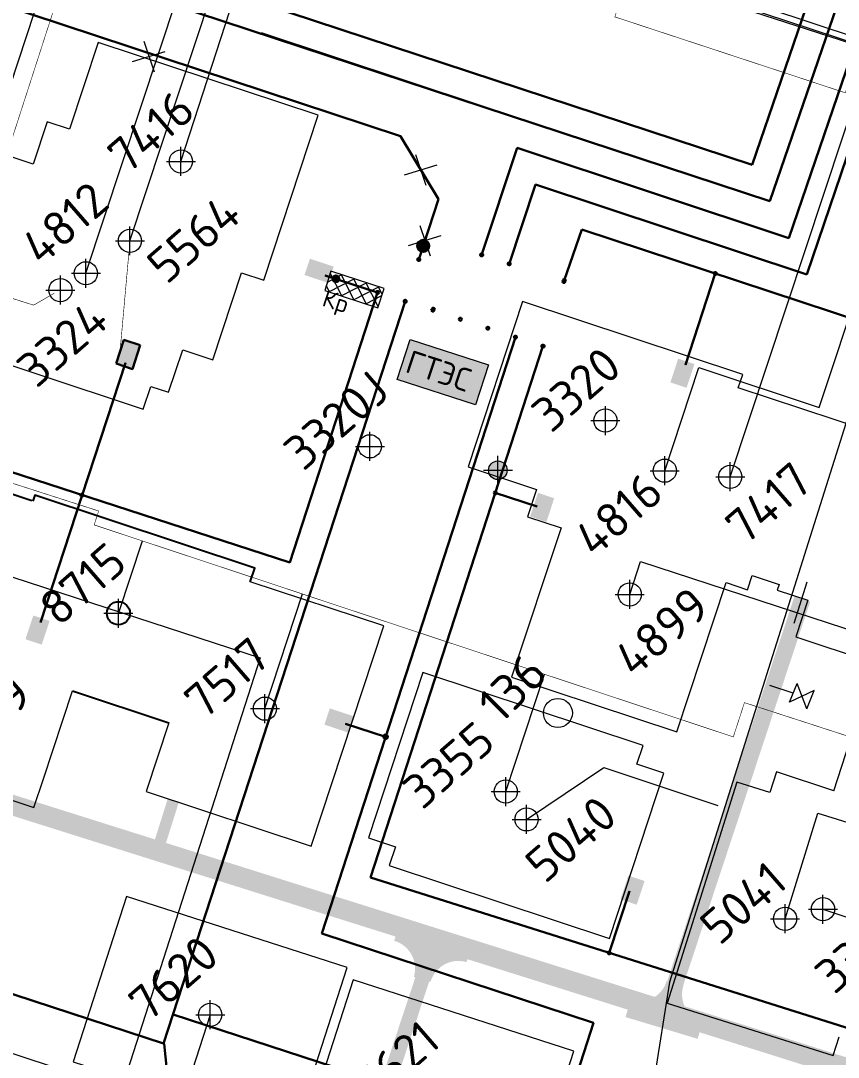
# Model space of a CAD drawing. Header units: millimetres. Extents: x 519 to 9564855, y -810 to 5021775.
# Drawn here: x 9541423.2 to 9541705.4, y 4997324.6 to 4997682.2 of the extents above; entities that cross this region are included whole.
import ezdxf

# ---------------------------------------------------------------- set-up
doc = ezdxf.new("R2010")
doc.units = ezdxf.units.MM
doc.header["$LTSCALE"] = 2
doc.header["$MEASUREMENT"] = 0
doc.header["$PDMODE"] = 2
doc.header["$PDSIZE"] = 5
doc.linetypes.add('92051501$0$DASHED', pattern=[0.75, 0.5, -0.25])
doc.layers.add('13A этап', color=7, linetype='Continuous', true_color=0xaafdfa)
for name, color, linetype, lineweight in [('200 скв. на 2010 год', 61, 'Continuous', 0), ('PPLINE_GAS', 4, 'GAS_LINE', 30), ('WELLS(drilled after 2000y)', 6, 'Continuous', 40), ('Скважины на 2022 год', 60, 'Continuous', 13), ('Электро', 1, 'Continuous', 30), ('Электроснаб', 1, 'Continuous', 18), ('Электроснабжене', 1, 'Continuous', 18)]:
    doc.layers.add(name, color=color, linetype=linetype, lineweight=lineweight)
for name, color, linetype in [('2003-2004 Supplemental wells', 7, 'Continuous'), ('Existing roads', 41, 'Continuous'), ('new 100 wells', 131, 'Continuous'), ('OilColl&Flowlines', 3, 'Continuous'), ('OLD WELLS(dr.bfr2000)', 24, 'Continuous'), ('Stage 12 wells.Text&Frame', 52, 'Continuous'), ('Wels of 13phase', 200, 'Continuous'), ('Скважины  2018 года', 7, 'Continuous'), ('Скважины 2017г', 221, 'Continuous'), ('Скважины 2019г.', 241, 'Continuous'), ('Скважины на 2015 год', 7, 'Continuous'), ('Скважины на 2025 год _ОСМОТР', 5, 'Continuous')]:
    doc.layers.add(name, color=color, linetype=linetype)
doc.styles.add('92051501$0$STANDARD', font='simplex.shx')
doc.styles.add('Elect', font='isocpeur.ttf')
doc.styles.get("Standard").update_dxf_attribs({"font": 'isocpeur.ttf', "width": 0.5})
doc.linetypes.add('CAB', pattern='A,0.7,-0.43403,["K",Standard,S=0.9,R=0,X=-0.4,Y=-0.3],-0.8', length=1.93403)
doc.linetypes.add('GAS_LINE', pattern='A,0.5,-0.2,["G",92051501$0$STANDARD,S=0.1,R=0,X=-0.1,Y=-0.05],-0.05', length=0.75)
pattern_1 = [(27, (-1070748.1607, 3182950.9584), (-1.4414198367, 2.8289457143), []), (117, (-1070748.1607, 3182950.9584), (-2.8289457143, -1.4414198367), [])]

msp = doc.modelspace()

# ---------------------------------------------------------------- hatches: boundary and pattern name
at = {"layer": '2003-2004 Supplemental wells', "lineweight": 0, "ltscale": 5}
h = msp.add_hatch(color=2, dxfattribs=at)
edge = h.paths.add_edge_path()
edge.add_arc((9541587.88, 4997527.15), 3.20112, 0, 360)
at = {"layer": 'Existing roads', "linetype": 'ByBlock', "lineweight": 0, "ltscale": 25}
for points in [[(9541578.77377, 4997363.21657), (9541553.83415, 4997370.56608), (9541552.1381, 4997364.81078, -0.414213562), (9541558.90353, 4997352.39189), (9541564.65883, 4997350.69584, -0.414213562), (9541577.07773, 4997357.46127)], [(9541631.94294, 4997338.50033), (9541656.83398, 4997330.98791), (9541658.56761, 4997336.732, -0.414213562), (9541651.88353, 4997349.19486), (9541646.13944, 4997350.9285, -0.414213562), (9541633.67658, 4997344.24442)]]:
    msp.add_hatch(color=41, dxfattribs=at).paths.add_polyline_path(points)
at = {"layer": 'Электро'}
h = msp.add_hatch(color=256, dxfattribs=at)
edge = h.paths.add_edge_path()
edge.add_arc((9541562.11339, 4997604.53363), 2.06767, 0, 360)
for points in [[(9541529.338, 4997591.80342), (9541531.19499, 4997597.41566), (9541523.01313, 4997600.12288), (9541521.15614, 4997594.51065)], [(9541456.08639, 4997564.01079), (9541461.69863, 4997562.15381), (9541464.40586, 4997570.33567), (9541458.79362, 4997572.19265)], [(9541647.41526, 4997557.4529), (9541653.02749, 4997555.59592), (9541655.73472, 4997563.77778), (9541650.12249, 4997565.63476)], [(9541599.02274, 4997511.18114), (9541604.63497, 4997509.32415), (9541607.3422, 4997517.50601), (9541601.72997, 4997519.363)], [(9541424.84754, 4997468.8612), (9541430.45977, 4997467.00421), (9541433.167, 4997475.18607), (9541427.55477, 4997477.04306)], [(9541638.5285, 4997385.43872), (9541632.91626, 4997387.29571), (9541630.20903, 4997379.11385), (9541635.82127, 4997377.25686)]]:
    msp.add_hatch(color=256, dxfattribs=at).paths.add_polyline_path(points)
at = {"layer": 'Электро', "ltscale": 25}
msp.add_hatch(color=256, dxfattribs=at).paths.add_polyline_path([(9541536.20986, 4997436.68031), (9541538.06685, 4997442.29255), (9541529.88499, 4997444.99978), (9541528.028, 4997439.38754)])
at = {"layer": 'Электроснаб', "lineweight": 0}
h = msp.add_hatch(color=1, dxfattribs=at)
edge = h.paths.add_edge_path()
edge.add_arc((9541562.11339, 4997604.53363), 2.06767, 0, 360)
for points in [[(9541529.338, 4997591.80342), (9541531.19499, 4997597.41566), (9541523.01313, 4997600.12288), (9541521.15614, 4997594.51065)], [(9541456.08639, 4997564.01079), (9541461.69863, 4997562.15381), (9541464.40586, 4997570.33567), (9541458.79362, 4997572.19265)], [(9541647.41526, 4997557.4529), (9541653.02749, 4997555.59592), (9541655.73472, 4997563.77778), (9541650.12249, 4997565.63476)], [(9541599.02274, 4997511.18114), (9541604.63497, 4997509.32415), (9541607.3422, 4997517.50601), (9541601.72997, 4997519.363)], [(9541424.84754, 4997468.8612), (9541430.45977, 4997467.00421), (9541433.167, 4997475.18607), (9541427.55477, 4997477.04306)], [(9541638.5285, 4997385.43872), (9541632.91626, 4997387.29571), (9541630.20903, 4997379.11385), (9541635.82127, 4997377.25686)]]:
    msp.add_hatch(color=1, dxfattribs=at).paths.add_polyline_path(points)
h = msp.add_hatch(dxfattribs=at)
h.set_pattern_fill('ANSI37,_I', color=1, angle=-18, style=2)
h.set_pattern_definition(pattern_1)
h.paths.add_polyline_path([(9541530.28331, 4997595.85498), (9541528.12019, 4997589.19758), (9541546.44828, 4997583.24243), (9541548.61139, 4997589.89982)])
at = {"layer": 'Электроснаб', "lineweight": 0, "ltscale": 25}
msp.add_hatch(color=1, dxfattribs=at).paths.add_polyline_path([(9541536.20986, 4997436.68031), (9541538.06685, 4997442.29255), (9541529.88499, 4997444.99978), (9541528.028, 4997439.38754)])
at = {"layer": 'Электроснабжене', "lineweight": 0}
h = msp.add_hatch(color=1, dxfattribs=at)
edge = h.paths.add_edge_path()
edge.add_arc((9541562.11339, 4997604.53363), 2.06767, 0, 360)
for points in [[(9541529.338, 4997591.80342), (9541531.19499, 4997597.41566), (9541523.01313, 4997600.12288), (9541521.15614, 4997594.51065)], [(9541456.08639, 4997564.01079), (9541461.69863, 4997562.15381), (9541464.40586, 4997570.33567), (9541458.79362, 4997572.19265)], [(9541647.41526, 4997557.4529), (9541653.02749, 4997555.59592), (9541655.73472, 4997563.77778), (9541650.12249, 4997565.63476)], [(9541599.02274, 4997511.18114), (9541604.63497, 4997509.32415), (9541607.3422, 4997517.50601), (9541601.72997, 4997519.363)], [(9541424.84754, 4997468.8612), (9541430.45977, 4997467.00421), (9541433.167, 4997475.18607), (9541427.55477, 4997477.04306)], [(9541638.5285, 4997385.43872), (9541632.91626, 4997387.29571), (9541630.20903, 4997379.11385), (9541635.82127, 4997377.25686)]]:
    msp.add_hatch(color=1, dxfattribs=at).paths.add_polyline_path(points)
h = msp.add_hatch(dxfattribs=at)
h.set_pattern_fill('ANSI37,_I', color=1, angle=-18, style=2)
h.set_pattern_definition(pattern_1)
h.paths.add_polyline_path([(9541530.28331, 4997595.85498), (9541528.12019, 4997589.19758), (9541546.44828, 4997583.24243), (9541548.61139, 4997589.89982)])
at = {"layer": 'Электроснабжене', "lineweight": 0, "ltscale": 50}
msp.add_hatch(color=1, dxfattribs=at).paths.add_polyline_path([(9541580.20386, 4997549.68385), (9541584.70352, 4997563.53237), (9541557.66954, 4997572.31625), (9541553.16988, 4997558.46772)])
at = {"layer": 'Электроснабжене', "lineweight": 0, "ltscale": 25}
msp.add_hatch(color=1, dxfattribs=at).paths.add_polyline_path([(9541536.20986, 4997436.68031), (9541538.06685, 4997442.29255), (9541529.88499, 4997444.99978), (9541528.028, 4997439.38754)])

# ---------------------------------------------------------------- linework, layer by layer
at = {"color": 3, "linetype": 'ByBlock', "lineweight": 0}
for p, q in [((9541688.58918, 4997447.13427, -0.16126), (9541691.13101, 4997453.53765, 0.16126)), ((9541688.58918, 4997447.13427, -0.16126), (9541691.13101, 4997453.53765, 0.16126)), ((9541694.46901, 4997444.81442, -0.16126), (9541691.13101, 4997453.53765, 0.16126)), ((9541694.46901, 4997444.81442, -0.16126), (9541691.13101, 4997453.53765, 0.16126)), ((9541697.01085, 4997451.21779, 0.16126), (9541688.58918, 4997447.13427, -0.16126)), ((9541697.01085, 4997451.21779, 0.16126), (9541688.58918, 4997447.13427, -0.16126)), ((9541694.46901, 4997444.81442, -0.16126), (9541697.01085, 4997451.21779, 0.16126)), ((9541694.46901, 4997444.81442, -0.16126), (9541697.01085, 4997451.21779, 0.16126))]:
    msp.add_line(p, q, dxfattribs=at)
at = {"layer": '13A этап', "color": 0, "linetype": 'ByBlock', "lineweight": 0}
for points in [[(9541635.86546, 4997425.71699), (9541638.01798, 4997432.22241), (9541562.03745, 4997457.36299), (9541543.18202, 4997400.37759), (9541552.53455, 4997397.28301)], [(9541703.82094, 4997416.57906), (9541684.04722, 4997423.10777), (9541681.7061, 4997416.01716)]]:
    msp.add_lwpolyline(points, dxfattribs=at)
for centre in [(9541590.6, 4997416.3), (9541700.1, 4997375.7)]:
    msp.add_circle(centre, 4, dxfattribs=at)
for p in [(9541590.6, 4997416.3), (9541700.1, 4997375.7)]:
    msp.add_point(p, dxfattribs=at)
at = {"layer": '200 скв. на 2010 год', "color": 0, "linetype": 'ByBlock', "lineweight": 0}
msp.add_lwpolyline([(9541670.8793, 4997555.57217), (9541672.41798, 4997560.22241), (9541596.43745, 4997585.36299), (9541577.58202, 4997528.37759), (9541601.21849, 4997520.55671)], dxfattribs=at)
msp.add_circle((9541625, 4997544.3), 4, dxfattribs=at)
msp.add_point((9541625, 4997544.3), dxfattribs=at)
at = {"layer": '2003-2004 Supplemental wells', "color": 0, "lineweight": 0, "ltscale": 5}
msp.add_circle((9541587.88, 4997527.15), 3.20112, dxfattribs=at)
msp.add_point((9541587.88, 4997527.15), dxfattribs=at)
at = {"layer": 'DEFPOINTS', "color": 1, "lineweight": 0, "ltscale": 80}
msp.add_point((9541597.8, 4997406.7), dxfattribs=at)
at = {"layer": 'Existing roads', "lineweight": 0, "flags": 128}
for points, const_width in [([(9539565.39469, 4997994.43913), (9539781.43469, 4997928.03913), (9540419.33469, 4997727.26913), (9541536.98469, 4997374.84913), (9541686.09469, 4997327.92913), (9543001.21469, 4996911.42913)], 7), ([(9541692.94259, 4997482.66571), (9541645.14167, 4997338.21655)], 5.7), ([(9541540.1396, 4997286.06746), (9541565.75552, 4997363.4733)], 5)]:
    msp.add_lwpolyline(points, dxfattribs=dict(at, const_width=const_width))
at = {"layer": 'new 100 wells', "color": 0, "linetype": 'ByBlock', "lineweight": 0}
for points in [[(9541601.21849, 4997520.55671), (9541598.08202, 4997511.0776), (9541609.68624, 4997507.23797)], [(9541666.67164, 4997488.38253), (9541674.06254, 4997485.93702), (9541675.67612, 4997490.81361)], [(9541385.0071, 4997274.34725), (9541429.16255, 4997259.73701), (9541448.01798, 4997316.72241), (9541372.03745, 4997341.86299), (9541368.5929, 4997331.45275)]]:
    msp.add_lwpolyline(points, dxfattribs=at)
msp.add_circle((9541645.5, 4997527), 4, dxfattribs=at)
msp.add_point((9541645.5, 4997527), dxfattribs=at)
at = {"layer": 'OilColl&Flowlines', "lineweight": 0}
for p, q in [((9542695.19707, 4997348.73558, 0), (9540718.01393, 4998002.8832)), ((9541445.7, 4997595.1), (9541496.2258, 4997747.63959)), ((9541698.80258, 4997548.79887), (9541737.45021, 4997665.60077, 0)), ((9541645.5, 4997527), (9541657.26094, 4997562.54425)), ((9541657.26094, 4997562.54425), (9541698.80258, 4997548.79887))]:
    msp.add_line(p, q, dxfattribs=at)
at = {"layer": 'OilColl&Flowlines', "color": 3, "linetype": 'ByBlock', "lineweight": 0, "ltscale": 5}
for p, q in [((9541457.01192, 4997478.0649), (9541465.20364, 4997502.77491, 49.65175)), ((9541633.401, 4997484.28), (9541637.13241, 4997495.69651)), ((9541637.13241, 4997495.69651), (9541756.81513, 4997456.50112)), ((9541412.70769, 4997492.72331), (9541505.89298, 4997462.38352, 0)), ((9541505.89298, 4997462.38352, 0), (9541437.48413, 4997249.85647)), ((9541590.6, 4997416.3), (9541603.99085, 4997456.76499, 49.65175))]:
    msp.add_line(p, q, dxfattribs=at)
at = {"layer": 'OilColl&Flowlines', "linetype": 'ByBlock', "lineweight": 0, "ltscale": 80}
for p, q in [((9541597.8, 4997406.7), (9541624.42668, 4997424.56256)), ((9541624.42668, 4997424.56256), (9541663.80018, 4997411.53466, 0)), ((9541687, 4997372.4), (9541698.33286, 4997408.88498)), ((9541698.33286, 4997408.88498), (9541738.42543, 4997396.29474, 0)), ((9541700.1, 4997375.7), (9541729.76883, 4997365.91509))]:
    msp.add_line(p, q, dxfattribs=at)
at = {"layer": 'OilColl&Flowlines', "lineweight": 0}
msp.add_lwpolyline([(9542209.11018, 4997511.75906), (9540735.67214, 4997999.29302)], dxfattribs=at)
msp.add_lwpolyline([(9542209.11018, 4997511.75906), (9540735.67214, 4997999.29302)], dxfattribs=at)
at = {"layer": 'OilColl&Flowlines', "color": 3, "linetype": 'ByBlock', "lineweight": 0, "ltscale": 80, "const_width": 0.2}
msp.add_lwpolyline([(9540991.51698, 4997681.62123), (9540996.49806, 4997655.85072), (9541297.09405, 4997558.14996), (9541298.34661, 4997561.89414), (9541450.09936, 4997513.09748), (9541448.54906, 4997508.29613)], dxfattribs=at)
at = {"layer": 'OilColl&Flowlines', "color": 3, "linetype": 'ByBlock', "lineweight": 0, "ltscale": 80, "const_width": 0.2, "elevation": 49.65175}
msp.add_lwpolyline([(9541448.46361, 4997508.32446), (9541669.15374, 4997435.16258), (9541672.98947, 4997446.98817), (9542765.13496, 4997092.74591)], dxfattribs=at)
at = {"layer": 'OLD WELLS(dr.bfr2000)', "lineweight": 0}
msp.add_circle((9541608.6, 4997443.4), 5, dxfattribs=at)
at = {"layer": 'PPLINE_GAS', "linetype": 'GAS_LINE', "lineweight": 0, "ltscale": 20}
msp.add_line((9540830.54536, 4997960.24902), (9541760.15024, 4997658.02651), dxfattribs=at)
msp.add_line((9540830.54536, 4997960.24902), (9541760.15024, 4997658.02651), dxfattribs=at)
at = {"layer": 'PPLINE_GAS', "color": 4, "linetype": 'GAS_LINE', "lineweight": 0, "ltscale": 25}
for p, q in [((9541745.79741, 4997663.26106), (9541647.08397, 4997350.52034)), ((9541647.08397, 4997350.52034), (9541640.79555, 4997310.68526))]:
    msp.add_line(p, q, dxfattribs=at)
at = {"layer": 'PPLINE_GAS', "color": 4, "linetype": 'GAS_LINE', "lineweight": 0, "ltscale": 80}
msp.add_line((9541694.54, 4997488.55), (9541689.996, 4997474.263, -24.692), dxfattribs=at)
at = {"layer": 'PPLINE_GAS', "color": 3, "linetype": 'GAS_LINE', "lineweight": 0, "ltscale": 25}
msp.add_line((9541689.84099, 4997450.27822, -0.00823), (9541681.77578, 4997452.92336), dxfattribs=at)
at = {"layer": 'Stage 12 wells.Text&Frame', "color": 0, "linetype": 'ByBlock', "lineweight": 0}
for points in [[(9541609.68624, 4997507.23797), (9541592.63777, 4997455.71361), (9541649.62316, 4997436.85818), (9541666.67164, 4997488.38253)], [(9541694.85199, 4997482.28018), (9541690.68202, 4997469.67759), (9541766.66255, 4997444.53701), (9541785.51798, 4997501.52241), (9541774.94801, 4997505.01982)], [(9541362.40654, 4997432.46213), (9541427.76255, 4997410.83701), (9541431.04067, 4997420.74425)], [(9541552.53455, 4997397.28301), (9541550.38202, 4997390.77759), (9541626.36255, 4997365.63701), (9541645.21798, 4997422.62241), (9541635.86546, 4997425.71699)], [(9541681.7061, 4997416.01716), (9541670.38575, 4997419.58002), (9541646.35917, 4997343.23992), (9541703.61425, 4997325.21998), (9541705.65162, 4997331.69338)]]:
    msp.add_lwpolyline(points, dxfattribs=at)
for centre in [(9541633.4, 4997484.3), (9541597.8, 4997406.7), (9541687, 4997372.4)]:
    msp.add_circle(centre, 4, dxfattribs=at)
for p in [(9541633.4, 4997484.3), (9541597.8, 4997406.7), (9541687, 4997372.4)]:
    msp.add_point(p, dxfattribs=at)
at = {"layer": 'WELLS(drilled after 2000y)', "color": 6, "lineweight": 0, "const_width": 0.2}
for points in [[(9541857.787, 4997607.803), (9541806.488, 4997624.787), (9541808.088, 4997629.692), (9541798.393, 4997632.767), (9541796.814, 4997628.063), (9541717.174, 4997654.368), (9541719.20567, 4997660.27883), (9541709.808, 4997663.509), (9541707.831, 4997657.367), (9541628.25, 4997683.566), (9541629.85, 4997688.471), (9541620.155, 4997691.546), (9541618.576, 4997686.842), (9541538.936, 4997713.147), (9541540.973, 4997719.056), (9541531.57, 4997722.288), (9541529.55238, 4997716.15937), (9541450.012, 4997742.345), (9541451.612, 4997747.25), (9541441.917, 4997750.325), (9541440.36079, 4997745.61347), (9541360.698, 4997771.926)], [(9541452.78, 4997741.282), (9541437.70753, 4997695.15386), (9541434.982, 4997696.06), (9541434.15211, 4997693.49263), (9541436.73363, 4997692.65816), (9541413.21408, 4997619.89795), (9541410.374, 4997620.816), (9541409.45421, 4997618.17493), (9541412.27277, 4997617.2916), (9541404.191, 4997591.504), (9541427.65, 4997584.116), (9541434.822, 4997588.236)]]:
    msp.add_lwpolyline(points, dxfattribs=at)
at = {"layer": 'WELLS(drilled after 2000y)', "color": 0, "linetype": 'ByBlock', "lineweight": 0}
for points in [[(9541427.49735, 4997632.73509), (9541417.13745, 4997636.16299), (9541414.53934, 4997628.3109)], [(9541468.06066, 4997556.0891), (9541474.26255, 4997554.03701), (9541479.10265, 4997568.66491)], [(9541684.93584, 4997487.76065), (9541684.28202, 4997485.7776), (9541694.85199, 4997482.28018)]]:
    msp.add_lwpolyline(points, dxfattribs=at)
msp.add_circle((9541445.7, 4997595.1), 4, dxfattribs=at)
msp.add_point((9541445.7, 4997595.1), dxfattribs=at)
at = {"layer": 'Wels of 13phase', "color": 0, "linetype": 'ByBlock', "lineweight": 0}
for points in [[(9541414.53934, 4997628.3109), (9541408.33745, 4997630.36299), (9541389.48202, 4997573.37759), (9541465.46255, 4997548.23701), (9541468.06066, 4997556.0891)], [(9541431.04067, 4997420.74425), (9541431.06255, 4997420.73701), (9541441.08105, 4997451.01521)]]:
    msp.add_lwpolyline(points, dxfattribs=at)
msp.add_circle((9541436.9, 4997589.3), 4, dxfattribs=at)
msp.add_point((9541436.9, 4997589.3), dxfattribs=at)
at = {"layer": 'Скважины  2018 года', "color": 0, "linetype": 'ByBlock', "lineweight": 0}
msp.add_lwpolyline([(9541376.30569, 4997720.54904), (9541376.36854, 4997720.74246), (9541433.35352, 4997701.96183), (9541408.31268, 4997625.98186), (9541381.73062, 4997634.80775)], dxfattribs=at)
for p in [(9541478.5, 4997633.7), (9541668.1, 4997524.9), (9541507.5, 4997444.9), (9541488.6, 4997339.3)]:
    msp.add_point(p, dxfattribs=at)
at = {"layer": 'Скважины 2017г', "color": 3, "linetype": 'ByBlock', "lineweight": 0}
for p, q in [((9541478.5, 4997633.7), (9541512.57623, 4997738.51494)), ((9541507.5, 4997444.9), (9541520.40207, 4997484.47585, 49.65175)), ((9541488.6, 4997339.3), (9541457.71369, 4997243.34492))]:
    msp.add_line(p, q, dxfattribs=at)
at = {"layer": 'Скважины 2017г', "color": 3, "linetype": 'ByBlock', "lineweight": 0, "ltscale": 50}
msp.add_line((9541668.1, 4997524.9), (9541717.56739, 4997674.40167), dxfattribs=at)
at = {"layer": 'Скважины 2017г', "color": 3, "linetype": 'ByBlock', "lineweight": 0, "ltscale": 40}
msp.add_lwpolyline([(9541460.9, 4997606.3), (9541505.86972, 4997742.22248)], dxfattribs=at)
at = {"layer": 'Скважины 2017г', "color": 0, "linetype": 'ByBlock', "lineweight": 0}
for points in [[(9541499.35334, 4997595.23606), (9541507.09478, 4997592.68368), (9541525.8822, 4997649.66642), (9541449.90522, 4997674.71632), (9541440.0485, 4997644.82063)], [(9541440.0485, 4997644.82063), (9541432.33745, 4997647.36299), (9541427.49735, 4997632.73509)], [(9541479.10265, 4997568.66491), (9541489.46255, 4997565.23701), (9541499.35334, 4997595.23606)], [(9541714.83338, 4997538.9068), (9541715.4822, 4997540.86642), (9541670.8793, 4997555.57217)], [(9541474.28518, 4997439.99546), (9541466.467, 4997416.32917), (9541523.43876, 4997397.50848), (9541548.533, 4997473.47083), (9541502.44733, 4997488.69529)], [(9541675.67612, 4997490.81361), (9541684.93795, 4997487.75995)], [(9541703.82094, 4997416.57906), (9541709.40522, 4997433.51632), (9541785.3822, 4997408.46642), (9541766.59478, 4997351.48368), (9541727.82983, 4997364.26463)]]:
    msp.add_lwpolyline(points, dxfattribs=at)
at = {"layer": 'Скважины 2017г', "color": 1, "linetype": 'CAB', "lineweight": 0, "ltscale": 2, "const_width": 0.2, "elevation": 0}
msp.add_lwpolyline([(9541457.47079, 4997568.03114), (9541460.53451, 4997602.22124)], dxfattribs=at)
at = {"layer": 'Скважины 2017г', "color": 0, "linetype": 'ByBlock', "lineweight": 0}
msp.add_lwpolyline([(9541441.31432, 4997323.04993), (9541517.44006, 4997298.45577), (9541535.88568, 4997355.55007), (9541459.75994, 4997380.14423)], close=True, dxfattribs=at)
for centre in [(9541478.5, 4997633.7), (9541460.9, 4997606.3), (9541668.1, 4997524.9), (9541507.5, 4997444.9), (9541488.6, 4997339.3)]:
    msp.add_circle(centre, 4, dxfattribs=at)
msp.add_point((9541460.9, 4997606.3), dxfattribs=at)
at = {"layer": 'Скважины 2019г.', "color": 0, "linetype": 'ByBlock', "lineweight": 0}
msp.add_lwpolyline([(9541519.51432, 4997294.24993), (9541595.64006, 4997269.65577), (9541614.08568, 4997326.75007), (9541537.95994, 4997351.34423)], close=True, dxfattribs=at)
at = {"layer": 'Скважины на 2015 год', "color": 0, "linetype": 'ByBlock', "lineweight": 0, "ltscale": 5}
for p, q in [((9541465.66441, 4997675.16175, 0), (9541469.21736, 4997664.64752, 0)), ((9541461.80517, 4997668.17063, 0), (9541473.07661, 4997671.63864, 0)), ((9541559.48432, 4997636.03202), (9541563.03727, 4997625.51778)), ((9541555.62508, 4997629.0409), (9541566.89652, 4997632.50891)), ((9541560.93225, 4997611.63439), (9541564.4852, 4997601.12015)), ((9541557.07301, 4997604.64326), (9541568.34445, 4997608.11127))]:
    msp.add_line(p, q, dxfattribs=at)
at = {"layer": 'Скважины на 2015 год', "color": 9, "linetype": 'ByBlock', "lineweight": 0, "ltscale": 5, "const_width": 4, "elevation": 0}
msp.add_lwpolyline([(9541475.81862, 4997413.09863), (9541471.42606, 4997399.16823)], dxfattribs=at)
at = {"layer": 'Скважины на 2022 год', "color": 0, "linetype": 'ByBlock', "lineweight": 0}
msp.add_circle((9541543.7, 4997535.4), 4, dxfattribs=at)
msp.add_point((9541543.7, 4997535.4), dxfattribs=at)
at = {"layer": 'Скважины на 2025 год _ОСМОТР', "color": 0, "linetype": 'ByBlock', "lineweight": -2}
for points in [[(9541427.09344, 4997516.55392), (9541401.47145, 4997525.05732)], [(9541502.44733, 4997488.69529), (9541503.99344, 4997493.35392), (9541428.06571, 4997518.55274), (9541427.3717, 4997516.46157)], [(9541441.08105, 4997451.01521), (9541474.28518, 4997439.99546)]]:
    msp.add_lwpolyline(points, dxfattribs=at)
msp.add_circle((9541456.9, 4997477.8), 4, dxfattribs=at)
at = {"layer": 'Скважины на 2025 год _ОСМОТР', "color": 0, "linetype": 'ByBlock', "lineweight": 0}
msp.add_point((9541456.9, 4997477.8), dxfattribs=at)
at = {"layer": 'Электро'}
for p, q in [((9541780.59668, 4997939.37225, 0), (9541675.60365, 4997632.5017, 0)), ((9541790.09047, 4997936.23092, 0), (9541681.76418, 4997619.93009, 0)), ((9541799.58426, 4997933.0896, 0), (9541688.28937, 4997607.25064, 0)), ((9541808.02478, 4997930.29832, 0), (9541694.57886, 4997594.63403, 0)), ((9541675.60365, 4997632.5017, 0), (9540816.081, 4997915.6657, 47.36082)), ((9541681.76418, 4997619.93009, 0), (9540812.9656, 4997906.16572, 0)), ((9540834.35198, 4997879.64548), (9541554.26782, 4997642.43176)), ((9541516.0383, 4997495.28323, 0), (9540890.71705, 4997698.46242, 0)), ((9541506.21696, 4997677.96931), (9541582.13579, 4997652.7437)), ((9541582.14964, 4997600.99701, 0), (9541594.57341, 4997638.38786, 0)), ((9541688.28889, 4997607.24922, 0), (9541594.57341, 4997638.38786, 0)), ((9541591.65986, 4997597.90695, 0), (9541600.91232, 4997625.75479, 0)), ((9541694.57886, 4997594.63403, 0), (9541600.91232, 4997625.75479, 0)), ((9541610.81563, 4997592.61368, 0), (9541616.83388, 4997610.26342)), ((9541616.83388, 4997610.26342), (9542928.95923, 4997176.35178, 0)), ((9541546.39135, 4997588.51823), (9541528.32028, 4997594.38988)), ((9541652.68118, 4997563.50735, 0), (9541662.93224, 4997595.01898, 0)), ((9541516.03819, 4997495.28327, 0), (9541546.39135, 4997588.51823)), ((9541472.52262, 4997329.38036, 0), (9541555.90192, 4997585.42806)), ((9541458.8244, 4997572.12207, 0), (9541456.11717, 4997563.94021, 0)), ((9541464.43664, 4997570.26508, 0), (9541458.8244, 4997572.12207, 0)), ((9541461.72941, 4997562.08323, 0), (9541464.43664, 4997570.26508, 0)), ((9541527.10476, 4997367.35681, 0), (9541593.94418, 4997573.06738)), ((9541543.88214, 4997386.6316, 0), (9541603.45474, 4997569.97721)), ((9541459.3172, 4997564.25455, 0), (9541444.35906, 4997518.57323, 0)), ((9541456.11717, 4997563.94021, 0), (9541461.72941, 4997562.08323, 0)), ((9540769.72942, 4997559.17741, 0), (9541472.77937, 4997329.2964, 0)), ((9541444.35901, 4997518.57307, 0), (9541430.06135, 4997474.5694, 0)), ((9541601.42802, 4997514.62473, 0), (9541586.9975, 4997519.32703, 0)), ((9541633.32811, 4997381.96331, 0), (9541626.31426, 4997360.65596, 0)), ((9541527.10476, 4997367.35681, 0), (9541620.89875, 4997336.46532)), ((9541475.77954, 4997339.34107, 0), (9541565.04928, 4997310.33557, 0)), ((9541620.89875, 4997336.46532), (9541465.37938, 4996857.82594)), ((9541472.767, 4997329.30045, 0), (9541475.86373, 4997297.90435, 0))]:
    msp.add_line(p, q, dxfattribs=at)
at = {"layer": 'Электро', "ltscale": 25}
for p, q in [((9541567.34219, 4997620.63759), (9541554.26782, 4997642.43176)), ((9541560.58588, 4997599.84382), (9541567.34219, 4997620.63759)), ((9541549.14932, 4997435.20298), (9541535.33061, 4997439.69295))]:
    msp.add_line(p, q, dxfattribs=at)
at = {"layer": 'Электро', "ltscale": 0.5}
msp.add_line((9541543.88214, 4997386.6316, 0), (9541797.69741, 4997306.65046, 0), dxfattribs=at)
at = {"layer": 'Электро', "const_width": 1.5}
msp.add_lwpolyline([(9541531.28354, 4997593.42706, 1), (9541532.71013, 4997592.96353, 1)], format="xyb", close=True, dxfattribs=at)
at = {"layer": 'Электро'}
msp.add_circle((9541562.11339, 4997604.53363), 2.06767, dxfattribs=at)
for centre, start, end in [((9541560.58588, 4997599.84382), 359.9999996, 179.9999997), ((9541560.58588, 4997599.84382), 162, 342), ((9541560.58588, 4997599.84382), 179.9999997, 359.9999996), ((9541560.58588, 4997599.84382), 342, 162), ((9541582.3073, 4997601.47151, 0), 359.9999996, 179.9999997), ((9541582.3073, 4997601.47151, 0), 162.0000001, 342.0000001), ((9541582.3073, 4997601.47151, 0), 179.9999997, 359.9999996), ((9541582.3073, 4997601.47151, 0), 342.0000001, 162.0000001), ((9541591.81786, 4997598.38134, 0), 0, 180), ((9541591.81786, 4997598.38134, 0), 342, 162), ((9541591.81786, 4997598.38134, 0), 162, 342), ((9541591.81786, 4997598.38134, 0), 180, 0), ((9541662.93224, 4997595.01898, 0), 162, 342), ((9541662.93224, 4997595.01898, 0), 342, 162), ((9541610.69128, 4997592.24899, 0), 359.9999996, 179.9999996), ((9541610.69128, 4997592.24899, 0), 179.9999996, 359.9999996), ((9541610.81563, 4997592.61368, 0), 161.9999999, 341.9999999), ((9541610.81563, 4997592.61368, 0), 341.9999999, 161.9999999), ((9541546.39135, 4997588.51823), 161.9999999, 341.9999999), ((9541546.39135, 4997588.51823), 341.9999999, 161.9999999), ((9541555.90192, 4997585.42806), 359.9999999, 180.0000001), ((9541555.90192, 4997585.42806), 162, 342), ((9541555.90192, 4997585.42806), 180.0000001, 359.9999999), ((9541555.90192, 4997585.42806), 342, 162), ((9541565.41248, 4997582.33789), 359.9999999, 180.0000001), ((9541565.41248, 4997582.33789), 180.0000001, 359.9999999), ((9541565.62109, 4997582.74421), 162, 342), ((9541565.62109, 4997582.74421), 342, 162), ((9541574.92305, 4997579.24772), 0.0000001, 180.0000002), ((9541574.92305, 4997579.24772), 180.0000002, 0.0000001), ((9541584.43361, 4997576.15755), 0.0000003, 180.0000002), ((9541584.43361, 4997576.15755), 180.0000002, 0.0000003), ((9541593.94418, 4997573.06738), 0.0000004, 180.0000004), ((9541593.94418, 4997573.06738), 162.0000001, 342.0000001), ((9541593.94418, 4997573.06738), 180.0000004, 0.0000004), ((9541593.94418, 4997573.06738), 342.0000001, 162.0000001), ((9541603.45474, 4997569.97721), 0.0000001, 180.0000001), ((9541603.45474, 4997569.97721), 162, 342), ((9541603.45474, 4997569.97721), 342, 162), ((9541603.45474, 4997569.97721), 180.0000001, 0.0000001), ((9541444.35901, 4997518.57307, 0), 162.0000001, 342.0000001), ((9541444.35901, 4997518.57307, 0), 342.0000001, 162.0000001), ((9541586.9975, 4997519.32703, 0), 162, 342), ((9541586.9975, 4997519.32703, 0), 342, 162), ((9541626.31426, 4997360.65596, 0), 162, 342), ((9541626.31426, 4997360.65596, 0), 342, 162)]:
    msp.add_arc(centre, 0.5, start, end, dxfattribs=at)
at = {"layer": 'Электро', "ltscale": 25}
for start, end in [(161.9999999, 341.9999999), (341.9999999, 161.9999999)]:
    msp.add_arc((9541549.14932, 4997435.20298), 0.75, start, end, dxfattribs=at)
at = {"layer": 'Электроснаб', "color": 1, "linetype": 'ByBlock', "lineweight": 0}
for p, q in [((9541675.60365, 4997632.5017, 0), (9540816.081, 4997915.6657, 47.36082)), ((9541681.76418, 4997619.93009, 0), (9540812.9656, 4997906.16572, 0)), ((9540834.35198, 4997879.64548), (9541554.26782, 4997642.43176)), ((9541516.0383, 4997495.28323, 0), (9540890.71705, 4997698.46242, 0)), ((9541506.21696, 4997677.96931), (9541582.13579, 4997652.7437)), ((9541582.14964, 4997600.99701, 0), (9541594.57341, 4997638.38786, 0)), ((9541688.28889, 4997607.24922, 0), (9541594.57341, 4997638.38786, 0)), ((9541591.65986, 4997597.90695, 0), (9541600.91232, 4997625.75479, 0)), ((9541694.57886, 4997594.63403, 0), (9541600.91232, 4997625.75479, 0)), ((9541516.03819, 4997495.28327, 0), (9541546.39135, 4997588.51823)), ((9541472.52262, 4997329.38036, 0), (9541555.90192, 4997585.42806)), ((9541527.10476, 4997367.35681, 0), (9541593.94418, 4997573.06738)), ((9541543.88214, 4997386.6316, 0), (9541603.45474, 4997569.97721)), ((9540769.72942, 4997559.17741, 0), (9541472.77937, 4997329.2964, 0)), ((9541527.10476, 4997367.35681, 0), (9541620.89875, 4997336.46532)), ((9541475.77954, 4997339.34107, 0), (9541565.04928, 4997310.33557, 0)), ((9541620.89875, 4997336.46532), (9541465.37938, 4996857.82594))]:
    msp.add_line(p, q, dxfattribs=at)
at = {"layer": 'Электроснаб', "color": 1, "lineweight": 0, "ltscale": 25}
for p, q in [((9541567.34219, 4997620.63759), (9541554.26782, 4997642.43176)), ((9541560.58588, 4997599.84382), (9541567.34219, 4997620.63759)), ((9541549.14932, 4997435.20298), (9541535.33061, 4997439.69295))]:
    msp.add_line(p, q, dxfattribs=at)
at = {"layer": 'Электроснаб', "color": 1, "lineweight": 0}
for p, q in [((9541610.81563, 4997592.61368, 0), (9541616.83388, 4997610.26342)), ((9541546.39135, 4997588.51823), (9541528.32028, 4997594.38988)), ((9541652.68118, 4997563.50735, 0), (9541662.93224, 4997595.01898, 0)), ((9541458.8244, 4997572.12207, 0), (9541456.11717, 4997563.94021, 0)), ((9541464.43664, 4997570.26508, 0), (9541458.8244, 4997572.12207, 0)), ((9541461.72941, 4997562.08323, 0), (9541464.43664, 4997570.26508, 0)), ((9541459.3172, 4997564.25455, 0), (9541444.35906, 4997518.57323, 0)), ((9541456.11717, 4997563.94021, 0), (9541461.72941, 4997562.08323, 0)), ((9541444.35901, 4997518.57307, 0), (9541430.06135, 4997474.5694, 0)), ((9541601.42802, 4997514.62473, 0), (9541586.9975, 4997519.32703, 0)), ((9541633.32811, 4997381.96331, 0), (9541626.31426, 4997360.65596, 0)), ((9541472.767, 4997329.30045, 0), (9541475.86373, 4997297.90435, 0))]:
    msp.add_line(p, q, dxfattribs=at)
at = {"layer": 'Электроснаб', "color": 1, "linetype": '92051501$0$DASHED', "lineweight": 0}
msp.add_line((9541616.83388, 4997610.26342), (9542928.95923, 4997176.35178, 0), dxfattribs=at)
at = {"layer": 'Электроснаб', "color": 1, "lineweight": 0, "ltscale": 0.5}
msp.add_line((9541543.88214, 4997386.6316, 0), (9541797.69741, 4997306.65046, 0), dxfattribs=at)
at = {"layer": 'Электроснаб', "color": 1, "lineweight": 0}
msp.add_lwpolyline([(9541530.28331, 4997595.85498), (9541528.12019, 4997589.19758), (9541546.44828, 4997583.24243), (9541548.61139, 4997589.89982)], close=True, dxfattribs=at)
at = {"layer": 'Электроснаб', "color": 1, "lineweight": 0, "const_width": 1.5}
msp.add_lwpolyline([(9541531.28354, 4997593.42706, 1), (9541532.71013, 4997592.96353, 1)], format="xyb", close=True, dxfattribs=at)
at = {"layer": 'Электроснаб', "color": 1, "lineweight": 0}
msp.add_circle((9541562.11339, 4997604.53363), 2.06767, dxfattribs=at)
for centre, start, end in [((9541560.58588, 4997599.84382), 359.9999996, 179.9999997), ((9541560.58588, 4997599.84382), 162, 342), ((9541560.58588, 4997599.84382), 179.9999997, 359.9999996), ((9541560.58588, 4997599.84382), 342, 162), ((9541582.3073, 4997601.47151, 0), 359.9999996, 179.9999997), ((9541582.3073, 4997601.47151, 0), 162.0000001, 342.0000001), ((9541582.3073, 4997601.47151, 0), 179.9999997, 359.9999996), ((9541582.3073, 4997601.47151, 0), 342.0000001, 162.0000001), ((9541591.81786, 4997598.38134, 0), 0, 180), ((9541591.81786, 4997598.38134, 0), 342, 162), ((9541591.81786, 4997598.38134, 0), 162, 342), ((9541591.81786, 4997598.38134, 0), 180, 0), ((9541662.93224, 4997595.01898, 0), 162, 342), ((9541662.93224, 4997595.01898, 0), 342, 162), ((9541610.69128, 4997592.24899, 0), 359.9999996, 179.9999996), ((9541610.69128, 4997592.24899, 0), 179.9999996, 359.9999996), ((9541610.81563, 4997592.61368, 0), 161.9999999, 341.9999999), ((9541610.81563, 4997592.61368, 0), 341.9999999, 161.9999999), ((9541546.39135, 4997588.51823), 161.9999999, 341.9999999), ((9541546.39135, 4997588.51823), 341.9999999, 161.9999999), ((9541555.90192, 4997585.42806), 359.9999999, 180.0000001), ((9541555.90192, 4997585.42806), 162, 342), ((9541555.90192, 4997585.42806), 180.0000001, 359.9999999), ((9541555.90192, 4997585.42806), 342, 162), ((9541565.41248, 4997582.33789), 359.9999999, 180.0000001), ((9541565.41248, 4997582.33789), 180.0000001, 359.9999999), ((9541565.62109, 4997582.74421), 162, 342), ((9541565.62109, 4997582.74421), 342, 162), ((9541574.92305, 4997579.24772), 0.0000001, 180.0000002), ((9541574.92305, 4997579.24772), 180.0000002, 0.0000001), ((9541584.43361, 4997576.15755), 0.0000003, 180.0000002), ((9541584.43361, 4997576.15755), 180.0000002, 0.0000003), ((9541593.94418, 4997573.06738), 0.0000004, 180.0000004), ((9541593.94418, 4997573.06738), 162.0000001, 342.0000001), ((9541593.94418, 4997573.06738), 180.0000004, 0.0000004), ((9541593.94418, 4997573.06738), 342.0000001, 162.0000001), ((9541603.45474, 4997569.97721), 0.0000001, 180.0000001), ((9541603.45474, 4997569.97721), 162, 342), ((9541603.45474, 4997569.97721), 342, 162), ((9541603.45474, 4997569.97721), 180.0000001, 0.0000001), ((9541444.35901, 4997518.57307, 0), 162.0000001, 342.0000001), ((9541444.35901, 4997518.57307, 0), 342.0000001, 162.0000001), ((9541586.9975, 4997519.32703, 0), 162, 342), ((9541586.9975, 4997519.32703, 0), 342, 162), ((9541626.31426, 4997360.65596, 0), 162, 342), ((9541626.31426, 4997360.65596, 0), 342, 162)]:
    msp.add_arc(centre, 0.5, start, end, dxfattribs=at)
at = {"layer": 'Электроснаб', "color": 1, "lineweight": 0, "ltscale": 25}
for start, end in [(161.9999999, 341.9999999), (341.9999999, 161.9999999)]:
    msp.add_arc((9541549.14932, 4997435.20298), 0.75, start, end, dxfattribs=at)
at = {"layer": 'Электроснабжене', "color": 1, "linetype": 'ByBlock', "lineweight": 0}
for p, q in [((9541787.12586, 4997958.25639, 17.79614), (9541675.60365, 4997632.5017, 0)), ((9541796.61966, 4997955.11506, 17.79614), (9541681.76418, 4997619.93009, 0)), ((9541806.11345, 4997951.97374, 17.79614), (9541688.28937, 4997607.25064, 0)), ((9541814.55396, 4997949.18246, 17.79614), (9541694.57886, 4997594.63403, 0)), ((9541675.60365, 4997632.5017, 0), (9540816.081, 4997915.6657, 47.36082)), ((9541681.76418, 4997619.93009, 0), (9540812.9656, 4997906.16572, 0)), ((9540834.35198, 4997879.64548), (9541554.26782, 4997642.43176)), ((9541516.0383, 4997495.28323, 0), (9540890.71705, 4997698.46242, 0)), ((9541506.21696, 4997677.96931), (9541582.13579, 4997652.7437)), ((9541582.14964, 4997600.99701, 0), (9541594.57341, 4997638.38786, 0)), ((9541688.28889, 4997607.24922, 0), (9541594.57341, 4997638.38786, 0)), ((9541591.65986, 4997597.90695, 0), (9541600.91232, 4997625.75479, 0)), ((9541694.57886, 4997594.63403, 0), (9541600.91232, 4997625.75479, 0)), ((9541516.03819, 4997495.28327, 0), (9541546.39135, 4997588.51823)), ((9541472.52262, 4997329.38036, 0), (9541555.90192, 4997585.42806)), ((9541527.10476, 4997367.35681, 0), (9541593.94418, 4997573.06738)), ((9541543.88214, 4997386.6316, 0), (9541603.45474, 4997569.97721)), ((9540769.19828, 4997559.35108, 0), (9541472.77937, 4997329.2964, 0)), ((9541527.10476, 4997367.35681, 0), (9541620.89875, 4997336.46532)), ((9541475.77954, 4997339.34107, 0), (9541565.04928, 4997310.33557, 0)), ((9541620.89875, 4997336.46532), (9541465.37938, 4996857.82594))]:
    msp.add_line(p, q, dxfattribs=at)
at = {"layer": 'Электроснабжене', "color": 1, "lineweight": 0, "ltscale": 25}
for p, q in [((9541567.34219, 4997620.63759), (9541554.26782, 4997642.43176)), ((9541560.58588, 4997599.84382), (9541567.34219, 4997620.63759)), ((9541549.14932, 4997435.20298), (9541535.33061, 4997439.69295))]:
    msp.add_line(p, q, dxfattribs=at)
at = {"layer": 'Электроснабжене', "color": 1, "lineweight": 0}
for p, q in [((9541610.81563, 4997592.61368, 0), (9541616.83388, 4997610.26342)), ((9541546.39135, 4997588.51823), (9541528.32028, 4997594.38988)), ((9541652.68118, 4997563.50735, 0), (9541662.93224, 4997595.01898, 0)), ((9541458.8244, 4997572.12207, 0), (9541456.11717, 4997563.94021, 0)), ((9541464.43664, 4997570.26508, 0), (9541458.8244, 4997572.12207, 0)), ((9541461.72941, 4997562.08323, 0), (9541464.43664, 4997570.26508, 0)), ((9541459.3172, 4997564.25455, 0), (9541444.35906, 4997518.57323, 0)), ((9541456.11717, 4997563.94021, 0), (9541461.72941, 4997562.08323, 0)), ((9541444.35901, 4997518.57307, 0), (9541430.06135, 4997474.5694, 0)), ((9541601.42802, 4997514.62473, 0), (9541586.9975, 4997519.32703, 0)), ((9541633.32811, 4997381.96331, 0), (9541626.31426, 4997360.65596, 0)), ((9541472.767, 4997329.30045, 0), (9541475.86373, 4997297.90435, 0))]:
    msp.add_line(p, q, dxfattribs=at)
at = {"layer": 'Электроснабжене', "color": 1, "linetype": '92051501$0$DASHED', "lineweight": 0}
msp.add_line((9541616.83388, 4997610.26342), (9542928.95923, 4997176.35178, 0), dxfattribs=at)
at = {"layer": 'Электроснабжене', "color": 1, "lineweight": 0, "ltscale": 0.5}
msp.add_line((9541543.88214, 4997386.6316, 0), (9541797.69741, 4997306.65046, 0), dxfattribs=at)
at = {"layer": 'Электроснабжене', "color": 1, "lineweight": 0}
msp.add_lwpolyline([(9541530.28331, 4997595.85498), (9541528.12019, 4997589.19758), (9541546.44828, 4997583.24243), (9541548.61139, 4997589.89982)], close=True, dxfattribs=at)
at = {"layer": 'Электроснабжене', "color": 1, "lineweight": 0, "const_width": 1.5}
msp.add_lwpolyline([(9541531.28354, 4997593.42706, 1), (9541532.71013, 4997592.96353, 1)], format="xyb", close=True, dxfattribs=at)
at = {"layer": 'Электроснабжене', "color": 1, "lineweight": 0, "ltscale": 50}
msp.add_lwpolyline([(9541557.66954, 4997572.31625), (9541584.70352, 4997563.53237), (9541580.20386, 4997549.68385), (9541553.16988, 4997558.46772)], close=True, dxfattribs=at)
at = {"layer": 'Электроснабжене', "color": 1, "lineweight": 0}
msp.add_circle((9541562.11339, 4997604.53363), 2.06767, dxfattribs=at)
for centre, start, end in [((9541560.58588, 4997599.84382), 359.9999996, 179.9999997), ((9541560.58588, 4997599.84382), 162, 342), ((9541560.58588, 4997599.84382), 179.9999997, 359.9999996), ((9541560.58588, 4997599.84382), 342, 162), ((9541582.3073, 4997601.47151, 0), 359.9999996, 179.9999997), ((9541582.3073, 4997601.47151, 0), 162.0000001, 342.0000001), ((9541582.3073, 4997601.47151, 0), 179.9999997, 359.9999996), ((9541582.3073, 4997601.47151, 0), 342.0000001, 162.0000001), ((9541591.81786, 4997598.38134, 0), 0, 180), ((9541591.81786, 4997598.38134, 0), 342, 162), ((9541591.81786, 4997598.38134, 0), 162, 342), ((9541591.81786, 4997598.38134, 0), 180, 0), ((9541662.93224, 4997595.01898, 0), 162, 342), ((9541662.93224, 4997595.01898, 0), 342, 162), ((9541610.69128, 4997592.24899, 0), 359.9999996, 179.9999996), ((9541610.69128, 4997592.24899, 0), 179.9999996, 359.9999996), ((9541610.81563, 4997592.61368, 0), 161.9999999, 341.9999999), ((9541610.81563, 4997592.61368, 0), 341.9999999, 161.9999999), ((9541546.39135, 4997588.51823), 161.9999999, 341.9999999), ((9541546.39135, 4997588.51823), 341.9999999, 161.9999999), ((9541555.90192, 4997585.42806), 359.9999999, 180.0000001), ((9541555.90192, 4997585.42806), 162, 342), ((9541555.90192, 4997585.42806), 180.0000001, 359.9999999), ((9541555.90192, 4997585.42806), 342, 162), ((9541565.41248, 4997582.33789), 359.9999999, 180.0000001), ((9541565.41248, 4997582.33789), 180.0000001, 359.9999999), ((9541565.62109, 4997582.74421), 162, 342), ((9541565.62109, 4997582.74421), 342, 162), ((9541574.92305, 4997579.24772), 0.0000001, 180.0000002), ((9541574.92305, 4997579.24772), 180.0000002, 0.0000001), ((9541584.43361, 4997576.15755), 0.0000003, 180.0000002), ((9541584.43361, 4997576.15755), 180.0000002, 0.0000003), ((9541593.94418, 4997573.06738), 0.0000004, 180.0000004), ((9541593.94418, 4997573.06738), 162.0000001, 342.0000001), ((9541593.94418, 4997573.06738), 180.0000004, 0.0000004), ((9541593.94418, 4997573.06738), 342.0000001, 162.0000001), ((9541603.45474, 4997569.97721), 0.0000001, 180.0000001), ((9541603.45474, 4997569.97721), 162, 342), ((9541603.45474, 4997569.97721), 342, 162), ((9541603.45474, 4997569.97721), 180.0000001, 0.0000001), ((9541444.35901, 4997518.57307, 0), 162.0000001, 342.0000001), ((9541444.35901, 4997518.57307, 0), 342.0000001, 162.0000001), ((9541586.9975, 4997519.32703, 0), 162, 342), ((9541586.9975, 4997519.32703, 0), 342, 162), ((9541626.31426, 4997360.65596, 0), 162, 342), ((9541626.31426, 4997360.65596, 0), 342, 162)]:
    msp.add_arc(centre, 0.5, start, end, dxfattribs=at)
at = {"layer": 'Электроснабжене', "color": 1, "lineweight": 0, "ltscale": 25}
for start, end in [(161.9999999, 341.9999999), (341.9999999, 161.9999999)]:
    msp.add_arc((9541549.14932, 4997435.20298), 0.75, start, end, dxfattribs=at)

# ---------------------------------------------------------------- texts
at = {"layer": '13A этап', "color": 0, "linetype": 'ByBlock', "lineweight": 0, "style": 'Elect'}
for s, p in [('3355', (9541561.85105, 4997409.66159)), ('3356', (9541704.05822, 4997345.96087))]:
    msp.add_text(s, height=12, rotation=41, dxfattribs=at).set_placement(p)
at = {"layer": '200 скв. на 2010 год', "color": 0, "linetype": 'ByBlock', "lineweight": 0, "style": 'Elect'}
msp.add_text('3320', height=12, rotation=41, dxfattribs=at).set_placement((9541606.29584, 4997539.64609))
at = {"layer": 'new 100 wells', "color": 0, "linetype": 'ByBlock', "lineweight": 0, "style": 'Elect'}
msp.add_text('4816', height=12, rotation=41, dxfattribs=at).set_placement((9541621.13322, 4997496.63156))
at = {"layer": 'OLD WELLS(dr.bfr2000)', "lineweight": 0, "style": 'Elect'}
msp.add_text(' 136', height=12.5, rotation=44.9999999, dxfattribs=at).set_placement((9541583.18381, 4997433.51661))
at = {"layer": 'Stage 12 wells.Text&Frame', "color": 0, "linetype": 'ByBlock', "lineweight": 0, "style": 'Elect'}
for s, p in [('4899', (9541634.85839, 4997455.19564)), ('5039', (9541401.99981, 4997425.90902)), ('5040', (9541604.12428, 4997384.18328)), ('5041', (9541664.42182, 4997362.87356))]:
    msp.add_text(s, height=12, rotation=41, dxfattribs=at).set_placement(p)
at = {"layer": 'WELLS(drilled after 2000y)', "color": 0, "linetype": 'ByBlock', "lineweight": 0, "style": 'Elect'}
msp.add_text('4812', height=12, rotation=41, dxfattribs=at).set_placement((9541430.22073, 4997597.2601))
at = {"layer": 'Wels of 13phase', "color": 0, "linetype": 'ByBlock', "lineweight": 0, "style": 'Elect'}
msp.add_text('3324', height=12, rotation=41, dxfattribs=at).set_placement((9541428.64457, 4997555.10994))
at = {"layer": 'Скважины 2017г', "color": 0, "linetype": 'ByBlock', "lineweight": 0, "style": 'Elect'}
for s, p in [('7416', (9541459.97578, 4997628.87384)), ('5564', (9541473.56834, 4997590.92398)), ('7417', (9541673.21538, 4997500.88252)), ('7517', (9541486.40557, 4997440.6555)), ('7620', (9541467.2244, 4997336.38926, 0))]:
    msp.add_text(s, height=12, rotation=41, dxfattribs=at).set_placement(p)
at = {"layer": 'Скважины 2019г.', "color": 0, "linetype": 'ByBlock', "lineweight": 0, "style": 'Elect'}
msp.add_text('7621', height=12, rotation=41, dxfattribs=at).set_placement((9541545.18578, 4997308.4568))
at = {"layer": 'Скважины на 2022 год', "color": 0, "linetype": 'ByBlock', "lineweight": 0, "style": 'Elect'}
msp.add_text('3320J', height=12, rotation=41, dxfattribs=at).set_placement((9541520.76221, 4997526.51905))
at = {"layer": 'Скважины на 2025 год _ОСМОТР', "color": 0, "linetype": 'ByBlock', "lineweight": 0, "style": 'Elect'}
msp.add_text('8715', height=12, rotation=41, dxfattribs=at).set_placement((9541436.36836, 4997472.78266))
at = {"layer": 'Электроснаб', "color": 1, "lineweight": 0}
msp.add_text('Кр', height=6, rotation=342, dxfattribs=at).set_placement((9541526.81863, 4997583.99694, 0))
at = {"layer": 'Электроснабжене', "color": 1, "lineweight": 0}
msp.add_text('Кр', height=6, rotation=342, dxfattribs=at).set_placement((9541526.81863, 4997583.99694, 0))
at = {"layer": 'Электроснабжене', "color": 1, "linetype": '92051501$0$DASHED', "lineweight": 0}
msp.add_text('ГТЭС', height=8, rotation=341.691556, dxfattribs=at).set_placement((9541555.42777, 4997561.17651))

doc.saveas('drawing.dxf')
